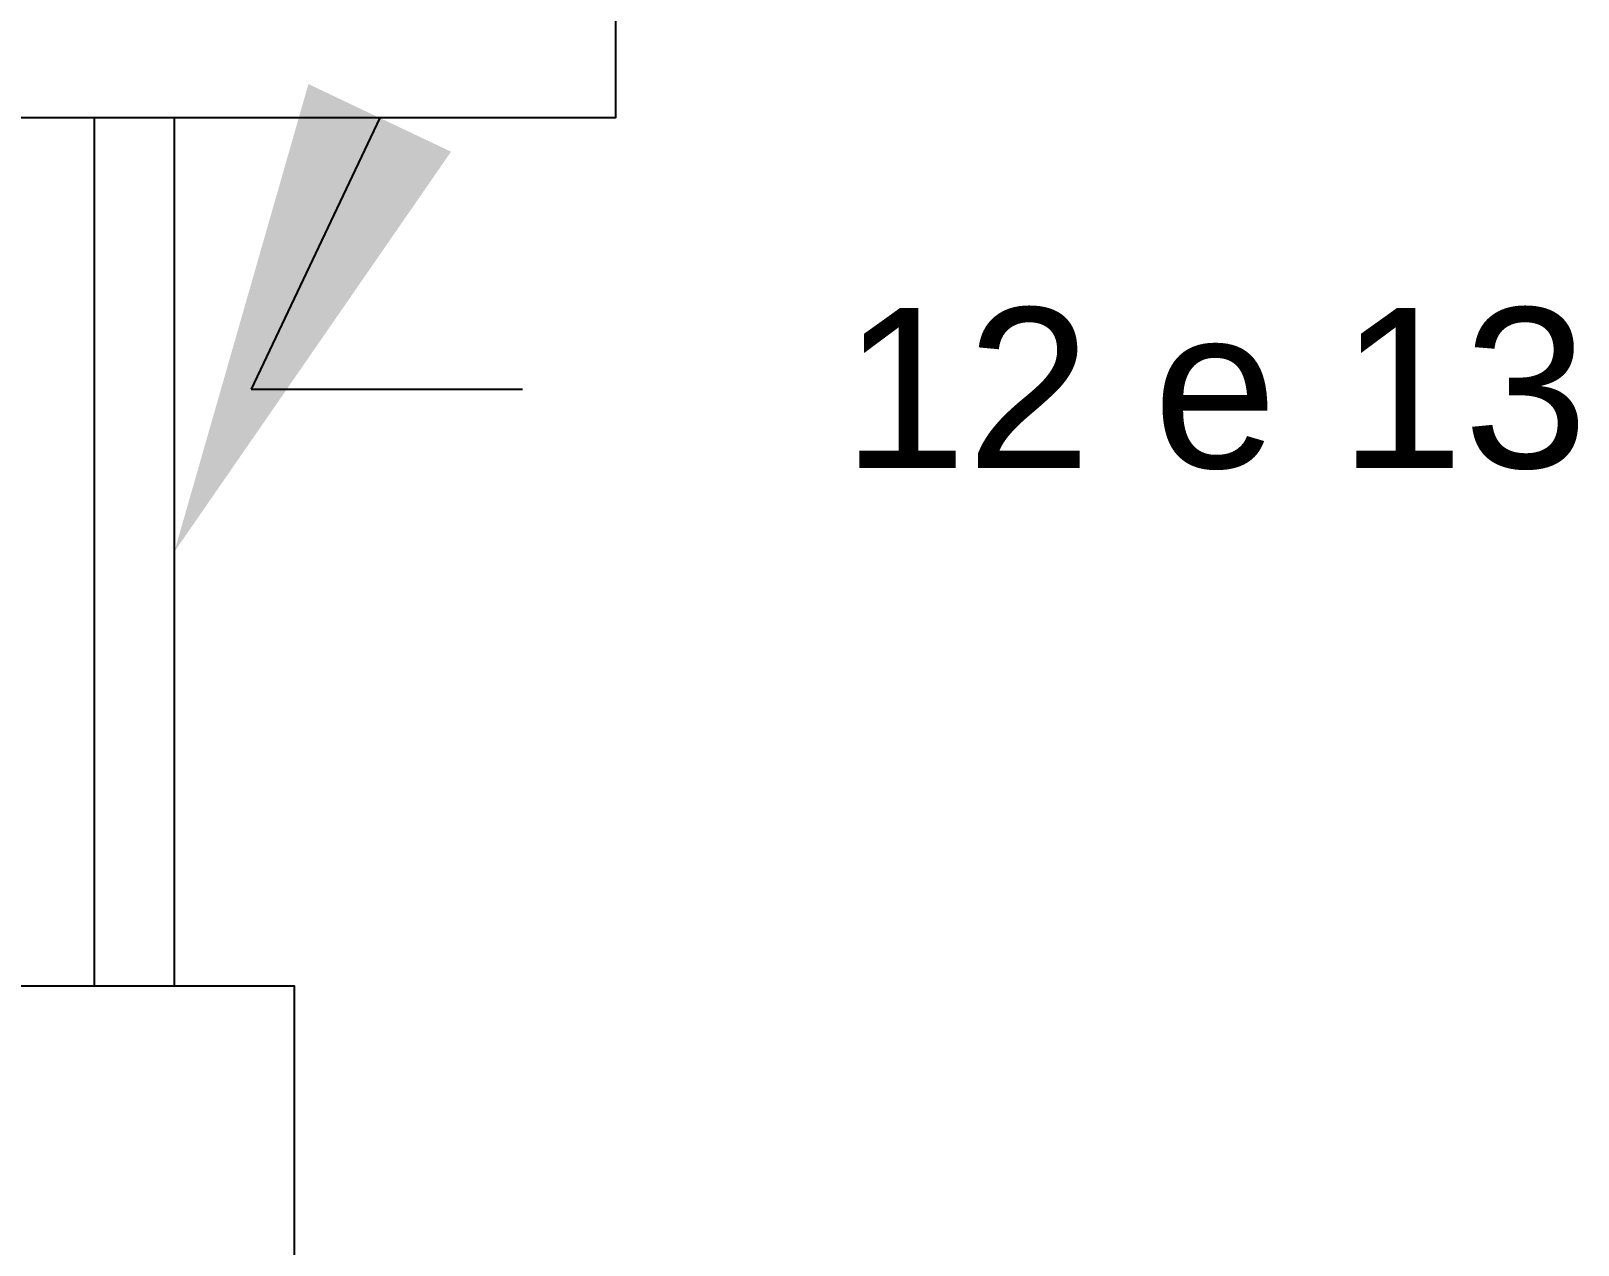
# Model space of a CAD drawing. Header units: millimetres. Extents: x 100 to 940, y 100 to 694.
# Drawn here: x 519.98 to 529.65, y 610.09 to 617.67 of the extents above; entities that cross this region are included whole.
import ezdxf
from ezdxf import colors
from ezdxf.entities.mleader import LeaderData, LeaderLine
from ezdxf.math import Vec2, Vec3

# ---------------------------------------------------------------- set-up
doc = ezdxf.new("R2010")
doc.units = ezdxf.units.MM
doc.styles.add('Notes', font='arial.ttf', dxfattribs={"height": 3})

msp = doc.modelspace()

# ---------------------------------------------------------------- linework, layer by layer
at = {"color": 2}
for p, q in [((520.3781, 611.7064), (520.3781, 617.1289)), ((520.8781, 611.7064), (520.8781, 617.1289))]:
    msp.add_line(p, q, dxfattribs=at)
for points in [[(517.6199, 625.8399), (523.6362, 625.8399), (523.6362, 617.1289), (517.6199, 617.1289)], [(519.6281, 611.7064), (521.6281, 611.7064), (521.6281, 609.7064), (519.6281, 609.7064)]]:
    msp.add_lwpolyline(points, close=True, dxfattribs=at)

# ---------------------------------------------------------------- leaders
ml = msp.add_multileader_mtext('Standard', dxfattribs=at)
ml.set_content('12 e 13', color=2, style='Notes')
ml.set_leader_properties()
ml.build(insert=Vec2(0, 0))
ml.multileader.update_dxf_attribs({"dogleg_length": 7, "arrow_head_size": 3})
ctx = ml.context
ctx.base_point, ctx.char_height, ctx.arrow_head_size, ctx.plane_origin = Vec3(523.0548, 615.4331), 1, 3, Vec3(520.8781, 616.5038)
notes = []
notes.append((ctx, [(0, (1, 1, 0), (521.359, 615.4331), (1, 0), 1.6958, [(0, [(520.8781, 614.4177)], 0, [])])]))
ctx.mtext.insert, ctx.mtext.flow_direction = Vec3(525.0548, 615.942), 5
for ctx, leaders in notes:
    for number, flags, end, landing, length, lines in leaders:
        leader = LeaderData()
        leader.index, (leader.has_last_leader_line, leader.has_dogleg_vector, leader.attachment_direction) = number, flags
        leader.last_leader_point, leader.dogleg_vector, leader.dogleg_length = Vec3(end), Vec3(landing), length
        for number, points, colour, breaks in lines:
            line = LeaderLine()
            line.index, line.vertices, line.color, line.breaks = number, Vec3.list(points), colors.encode_raw_color(colour), breaks
            leader.lines.append(line)
        ctx.leaders.append(leader)

doc.saveas('drawing.dxf')
